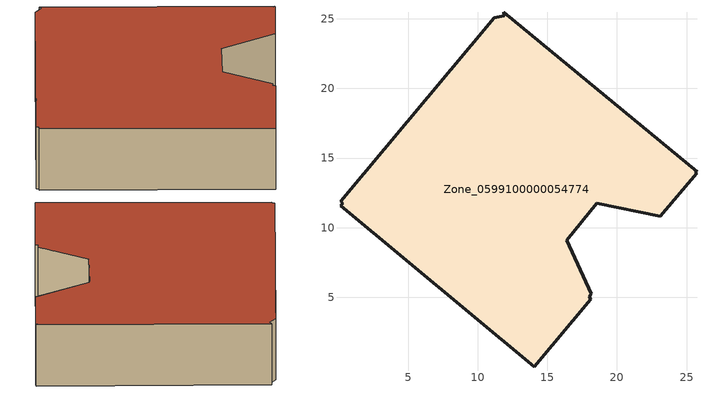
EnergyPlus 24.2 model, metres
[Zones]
Zone_0599100000054774
 floor ground (C_G): 11.19,25.09 11.9,25.24 11.88,25.46 25.75,14.03 25.63,14.02 25.74,13.93 23.12,10.81 18.55,11.77 16.39,9.11 18.16,5.25 17.99,5.04 18.12,4.85 14.05,0.02 0.17,11.59 0.3,11.75 0.14,11.89 z0
 wall outside (C_F): 11.88,25.46 11.9,25.24 11.19,25.09 0.14,11.89 0.3,11.75 0.17,11.59 14.05,0.02 18.12,4.85 17.99,5.04 18.16,5.25 16.39,9.11 18.55,11.77 23.12,10.81 25.74,13.93 25.63,14.02 25.75,14.03 11.88,25.46 z0:5.44
 roof outside (C_R): 11.9,25.24 11.19,25.09 0.14,11.89 0.3,11.75 0.17,11.59 14.05,0.02 18.12,4.85 17.99,5.04 18.16,5.25 16.39,9.11 18.55,11.77 23.12,10.81 25.74,13.93 25.63,14.02 25.75,14.03 11.88,25.46 z5.44
[BUILDING]
Pand.0599100000054774: North Axis=0; Terrain=City; Loads Convergence Tolerance Value=0.04; Temperature Convergence Tolerance Value=0.4; Solar Distribution=FullExterior; Maximum Number of Warmup Days=25; Minimum Number of Warmup Days=1
[Site:Location]
Rotterdam.The.Hague.AP_ZH_NLD Design_Conditions: Latitude=51.96; Longitude=4.45; Time Zone=1; Elevation=-4.5
[SITE:GROUNDTEMPERATURE:BUILDINGSURFACE]
18, 18, 18, 18, 18, 18, 18, 18, 18, 18, 18, 18
[MATERIAL] Thermal Absorptance=0.9; Solar Absorptance=0.7; Visible Absorptance=0.7
Name | Roughness | Thickness | Conductivity | Density | Specific Heat
G.D.1975-1991 | MediumSmooth | 0.15 | 0.288461 | 540 | 1210
F.D.1975-1991 | Rough | 0.3 | 0.230769 | 1920 | 840
R.D.1975-1991 | MediumRough | 0.2 | 0.153846 | 1500 | 1000
[CONSTRUCTION]
C_G: G.D.1975-1991
C_F: F.D.1975-1991
C_R: R.D.1975-1991
[ZONE]
Zone_0599100000054774: Type=1; Multiplier=1; Ceiling Height=Autocalculate; Volume=Autocalculate; Floor Area=autocalculate; Part of Total Floor Area=Yes
[ZONEINFILTRATION:DESIGNFLOWRATE]
Infil_Zone_0599100000054774: Zone or ZoneList or Space or SpaceList=Zone_0599100000054774; Schedule=AlwaysOn; Design Flow Rate Calculation Method=Flow/Area; Flow Rate per Floor Area=0.0042; Constant Term Coefficient=1; Temperature Term Coefficient=0; Velocity Term Coefficient=0; Velocity Squared Term Coefficient=0
[HVACTEMPLATE:ZONE:IDEALLOADSAIRSYSTEM]
Zone_0599100000054774: Maximum Heating Supply Air Temperature=50; Minimum Cooling Supply Air Temperature=13; Maximum Heating Supply Air Humidity Ratio=0.0156; Minimum Cooling Supply Air Humidity Ratio=0.0077; Heating Limit=NoLimit; Cooling Limit=NoLimit; Dehumidification Control Type=ConstantSensibleHeatRatio; Cooling Sensible Heat Ratio=0.7; Dehumidification Setpoint=60; Humidification Control Type=None; Humidification Setpoint=30; Outdoor Air Method=None; Outdoor Air Flow Rate per Person=0.00944; Outdoor Air Flow Rate per Zone Floor Area=0; Outdoor Air Flow Rate per Zone=0; Demand Controlled Ventilation Type=None; Outdoor Air Economizer Type=NoEconomizer; Heat Recovery Type=None; Sensible Heat Recovery Effectiveness=0.7; Latent Heat Recovery Effectiveness=0.65
[ZONECONTROL:THERMOSTAT]
ThermostatControl_Zone_0599100000054774: Zone or ZoneList=Zone_0599100000054774; Control Type Schedule=DualSetpointControlType; Control 1=Thermostat_Zone_0599100000054774; Temperature Difference Between Cutout And Setpoint=0
[THERMOSTATSETPOINT:DUALSETPOINT]
Thermostat_Zone_0599100000054774: Heating Setpoint Temperature Schedule=HeatingSetpoint_Zone_0599100000054774; Cooling Setpoint Temperature Schedule=CoolingSetpoint_Zone_0599100000054774
[SCHEDULE:COMPACT]
HeatingSetpoint_Zone_0599100000054774: Through: 12/31, For: AllDays, Until: 24:00, 21
CoolingSetpoint_Zone_0599100000054774: Through: 12/31, For: AllDays, Until: 24:00, 24
DualSetpointControlType: Through: 12/31, For: AllDays, Until: 24:00, 4
AlwaysOn: Through: 12/31, For: AllDays, Until: 24:00, 1
